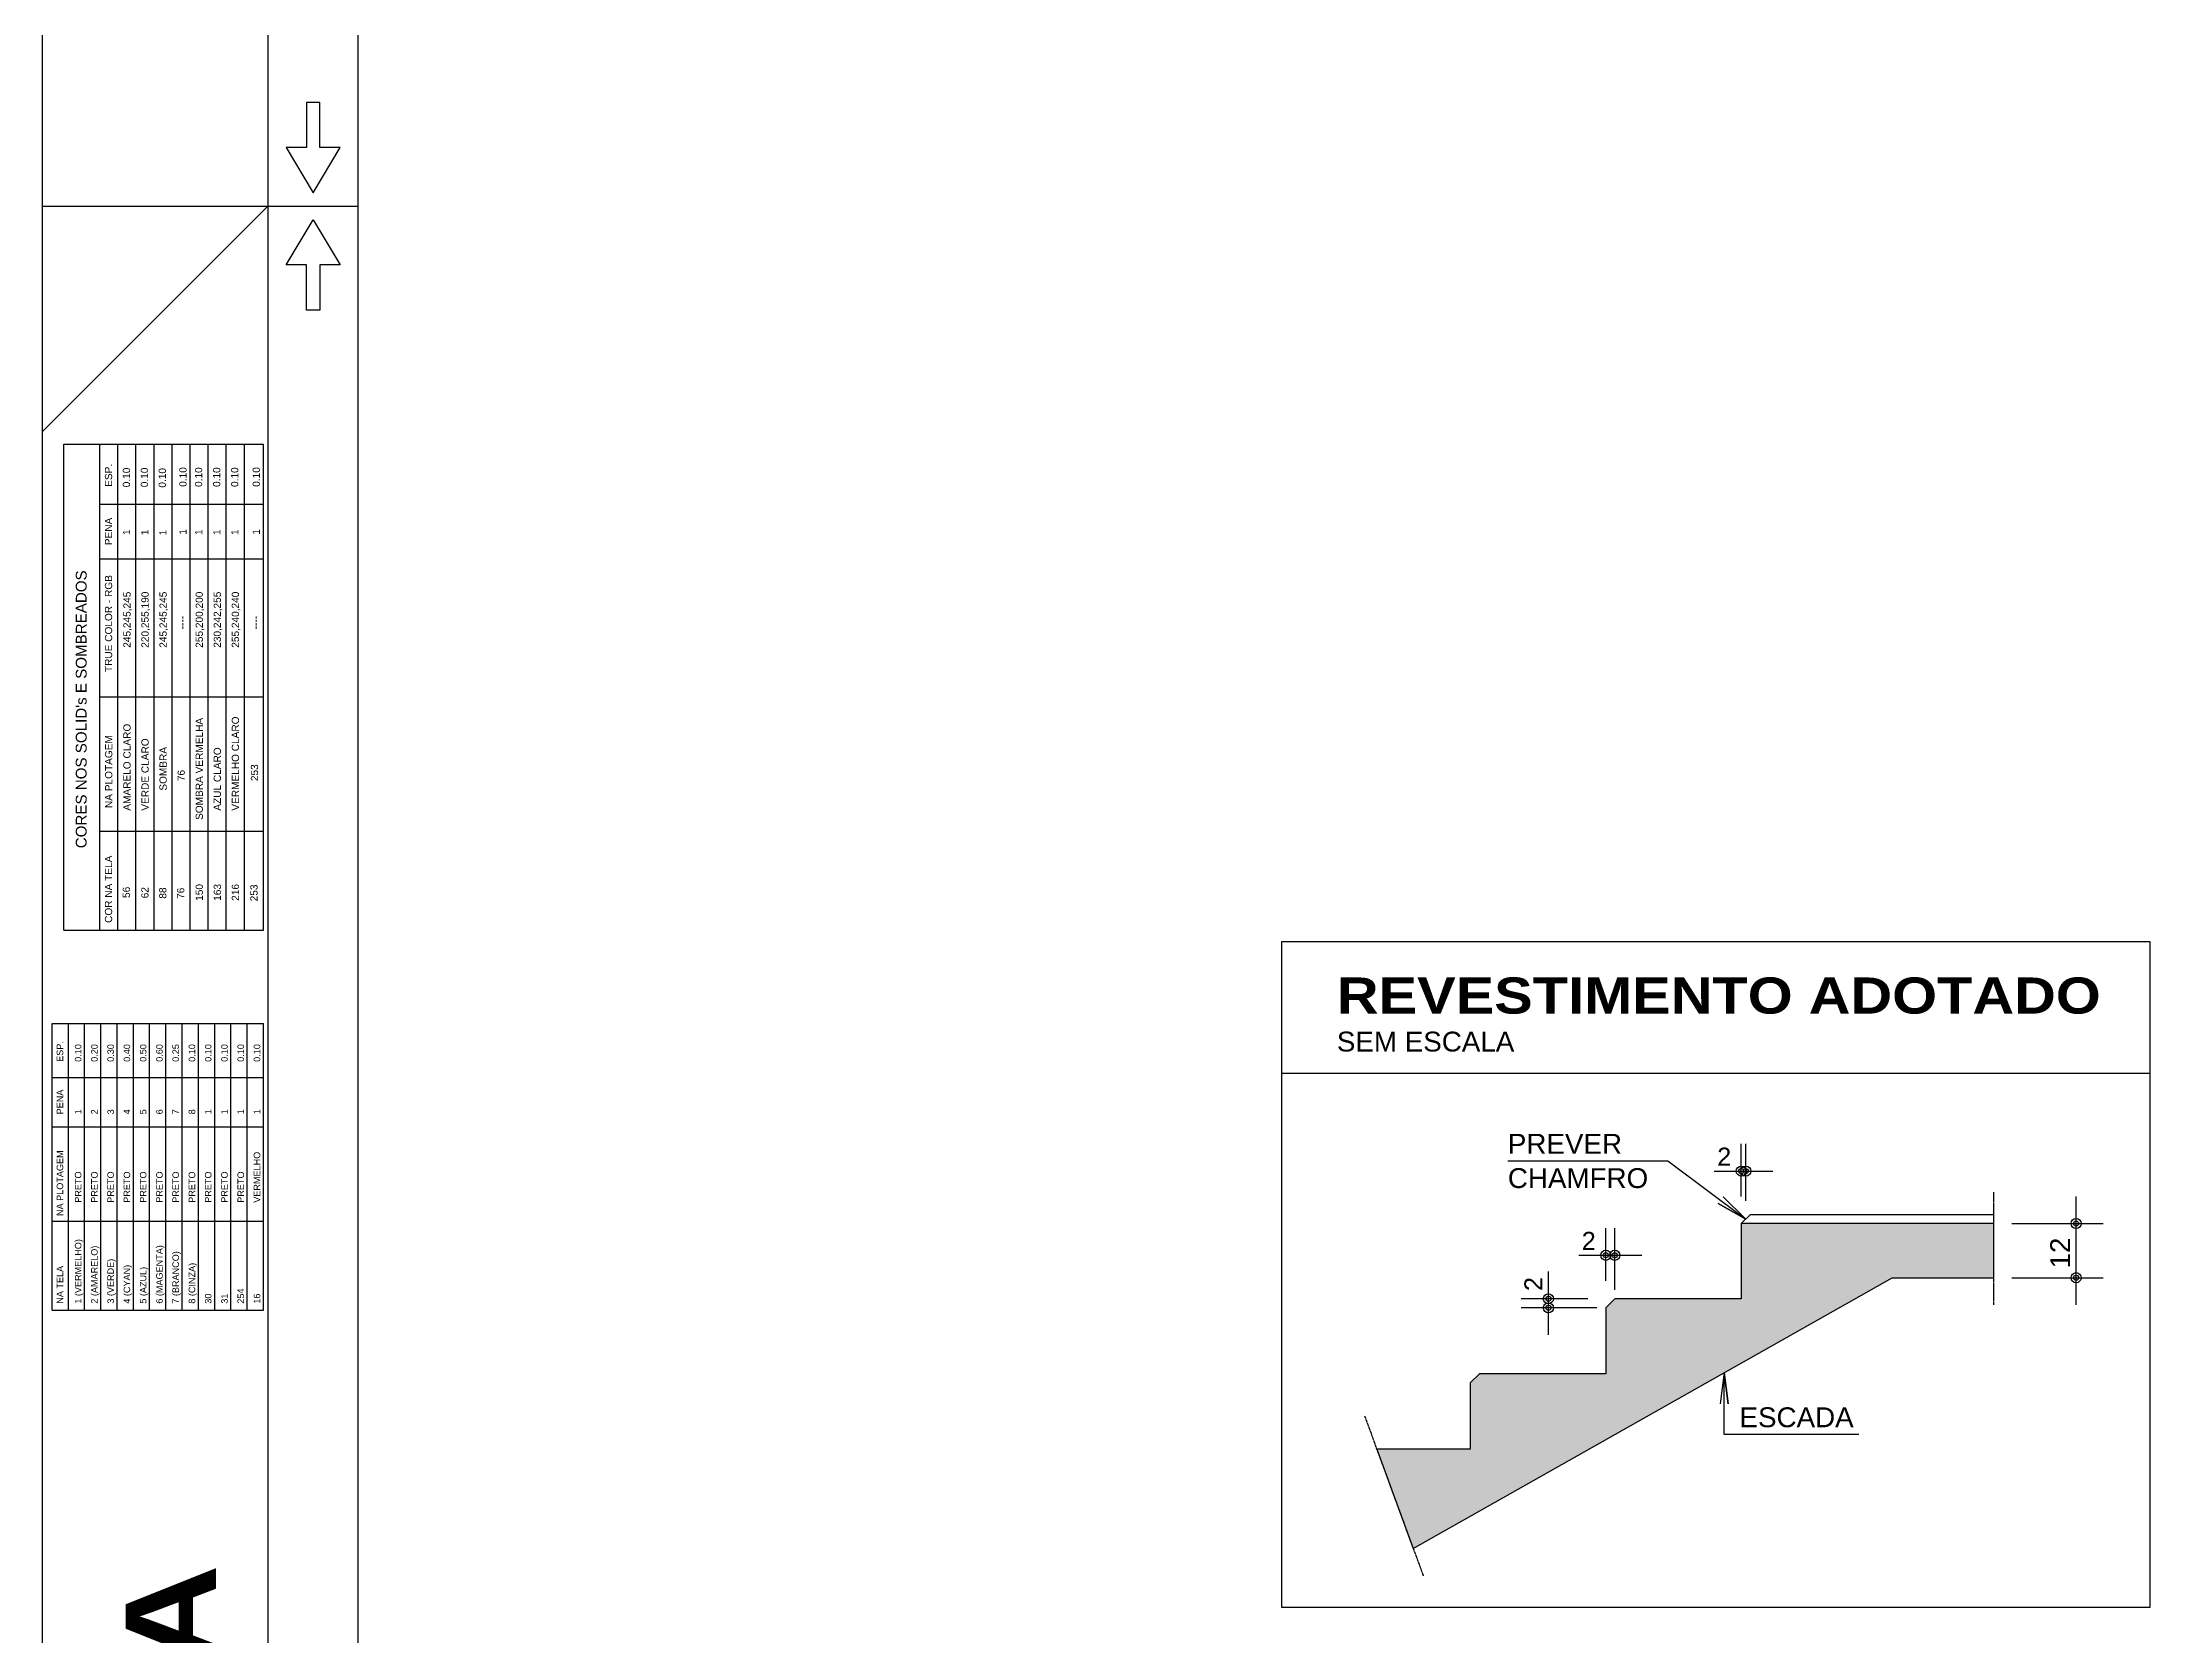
# Model space of a CAD drawing. Extents: x 0 to 7795, y 0 to 4205.
# Drawn here: x 0 to 1167, y 695 to 1577 of the extents above; entities that cross this region are included whole.
import ezdxf

# ---------------------------------------------------------------- set-up
doc = ezdxf.new("R2010")
doc.units = 0
doc.header["$MEASUREMENT"] = 0
doc.linetypes.add('ESTILO_TQS_0007', pattern=[2.1, 1.5, -0.2, 0.2, -0.2])
for name, color, linetype in [('MTH-179', 1, 'CONTINUOUS'), ('MTH-230', 1, 'CONTINUOUS'), ('MTH-COTAS7', 31, 'CONTINUOUS'), ('MTH-EIXO-215', 1, 'CONTINUOUS'), ('MTH-EIXO-217', 8, 'CONTINUOUS'), ('MTH-LINHA-CORTE', 5, 'CONTINUOUS'), ('MTH-MARGEM', 5, 'CONTINUOUS'), ('MTH-SIMB_COTA', 3, 'CONTINUOUS'), ('MTH-SOMBRA21', 150, 'CONTINUOUS'), ('MTH-TXT-NEGRITO', 5, 'CONTINUOUS'), ('MTH-TXT-NOTAS', 3, 'CONTINUOUS'), ('MTH-TXT2', 5, 'CONTINUOUS')]:
    doc.layers.add(name, color=color, linetype=linetype)
doc.styles.add('TQS_ARIAL', font='arial.ttf')
doc.styles.add('TQS_ARIAL_BLACK', font='ariblk.ttf')

msp = doc.modelspace()

# ---------------------------------------------------------------- linework, layer by layer
at = {"layer": 'MTH-179', "linetype": 'Continuous'}
for p, q in [((0.004008, 4204.998269), (0.004008, -0.002219)), ((125.004016, 4204.998269), (125.004016, -0.002219)), ((0.004008, 1486.247781), (175.004008, 1486.247781)), ((0.004008, 1361.247773), (125.004016, 1486.247781))]:
    msp.add_line(p, q, dxfattribs=at)
for points in [[(150.004008, 1493.747781), (165.004008, 1518.747781), (153.754008, 1518.747781), (153.754008, 1543.747781), (146.254008, 1543.747781), (146.254008, 1518.747781), (135.004008, 1518.747781), (150.004008, 1493.747781)], [(150.004008, 1478.747781), (165.004008, 1453.747781), (153.754008, 1453.747781), (153.754008, 1428.747781), (146.254008, 1428.747781), (146.254008, 1453.747781), (135.004008, 1453.747781), (150.004008, 1478.747781)]]:
    msp.add_lwpolyline(points, dxfattribs=at)
at = {"layer": 'MTH-230', "linetype": 'Continuous'}
for p, q in [((11.921426, 1354.504695), (122.504012, 1354.504695)), ((31.921426, 1321.235799), (122.504012, 1321.235799)), ((31.921426, 1290.931238), (122.504012, 1290.931238)), ((31.921426, 1214.636428), (122.504012, 1214.636428)), ((31.921426, 1140.144072), (122.504012, 1140.144072)), ((11.921426, 1085.405048), (122.504012, 1085.405048)), ((5.504012, 1033.731676), (122.504012, 1033.731676)), ((5.504012, 1003.789669), (122.504012, 1003.789669)), ((5.504012, 976.515565), (122.504012, 976.515565)), ((5.504012, 924.216767), (122.504012, 924.216767)), ((5.504012, 874.951645), (122.504012, 874.951645))]:
    msp.add_line(p, q, dxfattribs=at)
for points in [[(11.921426, 1085.405048), (11.921426, 1354.504695)], [(31.921426, 1085.405048), (31.921426, 1354.504695)], [(41.921426, 1085.405048), (41.921426, 1354.504695)], [(51.921426, 1085.405048), (51.921426, 1354.504695)], [(61.921426, 1085.405048), (61.921426, 1354.504695)], [(71.921426, 1085.405048), (71.921426, 1354.504695)], [(81.921426, 1085.405048), (81.921426, 1354.504695)], [(91.921426, 1085.405048), (91.921426, 1354.504695)], [(101.921426, 1085.405048), (101.921426, 1354.504695)], [(111.921426, 1085.405048), (111.921426, 1354.504695)], [(122.504012, 1085.405048), (122.504012, 1354.504695)], [(5.504012, 874.951645), (5.504012, 1033.731676)], [(14.504012, 874.951645), (14.504012, 1033.731676)], [(23.504012, 874.951645), (23.504012, 1033.731676)], [(32.504012, 874.951645), (32.504012, 1033.731676)], [(41.504012, 874.951645), (41.504012, 1033.731676)], [(50.504012, 874.951645), (50.504012, 1033.731676)], [(59.504012, 874.951645), (59.504012, 1033.731676)], [(68.504012, 874.951645), (68.504012, 1033.731676)], [(77.504012, 874.951645), (77.504012, 1033.731676)], [(86.504012, 874.951645), (86.504012, 1033.731676)], [(95.504012, 874.951645), (95.504012, 1033.731676)], [(104.504012, 874.951645), (104.504012, 1033.731676)], [(113.504012, 874.951645), (113.504012, 1033.731676)], [(122.504012, 874.951645), (122.504012, 1033.731676)]]:
    msp.add_lwpolyline(points, dxfattribs=at)
at = {"layer": 'MTH-COTAS7', "linetype": 'Continuous'}
for p, q in [((940.534676, 937.933327), (940.534676, 966.983045)), ((943.034676, 935.433327), (943.034676, 966.983045)), ((925.534676, 951.983045), (958.034676, 951.983045)), ((1125.837686, 877.933327), (1125.837686, 937.933327)), ((1090.255409, 922.933327), (1140.837686, 922.933327)), ((865.534676, 891.283327), (865.534676, 920.333045)), ((870.534676, 886.283327), (870.534676, 920.333045)), ((850.534676, 905.333045), (885.534676, 905.333045)), ((833.734297, 861.283327), (833.734297, 896.283327)), ((1090.255409, 892.933327), (1140.837686, 892.933327)), ((855.534676, 881.283327), (818.734297, 881.283327)), ((860.534676, 876.283327), (818.734297, 876.283327))]:
    msp.add_line(p, q, dxfattribs=at)
for points in [[(811.333593, 957.586253), (899.942635, 957.586253), (943.034676, 925.433327), (927.762757, 933.978412), (943.034676, 925.433327), (930.494766, 937.639909)], [(1005.537372, 806.145862), (931.044776, 806.145862), (931.044776, 840.391997), (933.328984, 823.041712), (931.044776, 840.391997), (928.760568, 823.041712)]]:
    msp.add_lwpolyline(points, dxfattribs=at)
for centre, radius in [((1125.837686, 922.933327), 2.8), ((1125.837686, 922.933327), 1.4), ((1125.837686, 892.933327), 2.8), ((1125.837686, 892.933327), 1.4)]:
    msp.add_circle(centre, radius, dxfattribs=at)
at = {"layer": 'MTH-EIXO-215', "linetype": 'Continuous'}
for p, q in [((940.534676, 922.933327), (945.534676, 927.933327)), ((945.534676, 927.933327), (1080.255409, 927.933327))]:
    msp.add_line(p, q, dxfattribs=at)
at = {"layer": 'MTH-EIXO-217', "linetype": 'ESTILO_TQS_0007'}
for p, q in [((1080.255409, 877.973406), (1080.255409, 940.47461)), ((731.978638, 816.481434), (764.479667, 727.860618))]:
    msp.add_line(p, q, dxfattribs=at)
at = {"layer": 'MTH-LINHA-CORTE', "linetype": 'Continuous'}
msp.add_line((686.170492, 1006.175827), (1166.673655, 1006.175827), dxfattribs=at)
msp.add_lwpolyline([(758.909476, 743.0489), (1023.953327, 892.933327), (1080.255409, 892.933327), (1080.255409, 922.933327), (940.534676, 922.933327), (940.534676, 881.283327), (870.534676, 881.283327), (865.534676, 876.283327), (865.534676, 839.633327), (795.534676, 839.633327), (790.534676, 834.633327), (790.534676, 797.983327), (738.762682, 797.983327), (758.909476, 743.0489)], dxfattribs=at)
at = {"layer": 'MTH-MARGEM', "linetype": 'Continuous'}
msp.add_line((175.004008, 49.997735), (175.004008, 4154.998269), dxfattribs=at)
at = {"layer": 'MTH-SIMB_COTA', "linetype": 'Continuous'}
for centre, radius in [((940.534676, 951.983045), 2.8), ((940.534676, 951.983045), 1.4), ((943.034676, 951.983045), 2.8), ((943.034676, 951.983045), 1.4), ((865.534676, 905.333045), 2.8), ((865.534676, 905.333045), 1.4), ((870.534676, 905.333045), 2.8), ((870.534676, 905.333045), 1.4), ((833.734297, 881.283327), 2.8), ((833.734297, 876.283327), 2.8), ((833.734297, 881.283327), 1.4), ((833.734297, 876.283327), 1.4)]:
    msp.add_circle(centre, radius, dxfattribs=at)
at = {"layer": 'MTH-SOMBRA21', "linetype": 'Continuous'}
for points in [[(1023.953327, 892.933327), (1080.255409, 922.933327), (940.534676, 922.933327)], [(1023.953327, 892.933327), (940.534676, 922.933327), (940.534676, 881.283327)], [(1023.953327, 892.933327), (1080.255409, 892.933327), (1080.255409, 922.933327)], [(790.534676, 797.983327), (758.909476, 743.0489), (1023.953327, 892.933327)], [(790.534676, 797.983327), (1023.953327, 892.933327), (865.534676, 839.633327)], [(1023.953327, 892.933327), (940.534676, 881.283327), (865.534676, 839.633327)], [(865.534676, 876.283327), (865.534676, 839.633327), (940.534676, 881.283327)], [(865.534676, 876.283327), (940.534676, 881.283327), (870.534676, 881.283327)], [(790.534676, 797.983327), (865.534676, 839.633327), (795.534676, 839.633327)], [(790.534676, 797.983327), (795.534676, 839.633327), (790.534676, 834.633327)], [(790.534676, 797.983327), (738.762682, 797.983327), (758.909476, 743.0489)]]:
    msp.add_solid(points, dxfattribs=at)
at = {"layer": 'MTH-TXT2', "linetype": 'Continuous'}
msp.add_lwpolyline([(686.170492, 1079.012441), (1166.673655, 1079.012441), (1166.673655, 710.387966), (686.170492, 710.387966), (686.170492, 1079.012441)], dxfattribs=at)

# ---------------------------------------------------------------- texts
at = {"layer": 'MTH-230', "linetype": 'Continuous', "style": 'TQS_ARIAL'}
for s, height, p in [('ESP.', 4, (38.741281, 1330.880898)), ('0.10', 4, (48.622286, 1330.618668)), ('0.10', 4, (58.582554, 1330.642507)), ('0.10', 4, (68.503091, 1330.404117)), ('0.10', 4, (79.933432, 1330.880898)), ('0.10', 4, (88.587322, 1330.784747)), ('0.10', 4, (98.587322, 1330.784747)), ('0.10', 4, (108.587322, 1330.784747)), ('0.10', 4, (120.516018, 1330.880898)), ('PENA', 4, (38.741281, 1298.566256)), ('1', 4, (48.709696, 1304.215065)), ('1', 4, (58.820945, 1304.072031)), ('1', 4, (68.820945, 1303.992567)), ('1', 4, (79.933432, 1304.389884)), ('1', 4, (88.683473, 1304.197583)), ('1', 4, (98.683473, 1304.197583)), ('1', 4, (108.683473, 1304.197583)), ('1', 4, (120.516018, 1304.389884)), ("CORES NOS SOLID's E SOMBREADOS", 6, (24.615345, 1130.730233)), ('TRUE COLOR - RGB', 4, (38.741281, 1228.296927)), ('245,245,245', 4, (48.954758, 1241.751361)), ('220,255,190', 4, (58.954758, 1241.751361)), ('245,245,245', 4, (68.954758, 1241.751361)), ('255,200,200', 4, (88.954758, 1241.751361)), ('230,242,255', 4, (98.954758, 1241.751361)), ('255,240,240', 4, (108.954758, 1241.751361)), ('----', 4, (79.422422, 1251.964422)), ('----', 4, (120.005008, 1251.964422)), ('SOMBRA VERMELHA', 4, (88.954758, 1146.417091)), ('VERMELHO CLARO', 4, (108.954758, 1151.534501)), ('NA PLOTAGEM', 4, (38.833276, 1153.006246)), ('AMARELO CLARO', 4, (48.954758, 1151.534501)), ('VERDE CLARO', 4, (58.954758, 1151.534501)), ('SOMBRA', 4, (68.954758, 1162.615229)), ('AZUL CLARO', 4, (98.954758, 1151.534501)), ('76', 4, (78.954758, 1167.900761)), ('253', 4, (119.537344, 1167.900761)), ('COR NA TELA', 4, (38.741281, 1089.405048)), ('56', 4, (48.587322, 1103.198238)), ('62', 4, (58.875774, 1103.005936)), ('88', 4, (68.779624, 1102.813635)), ('76', 4, (78.653666, 1102.669575)), ('150', 4, (88.971925, 1101.61746)), ('163', 4, (98.971925, 1101.61746)), ('216', 4, (108.971925, 1101.61746)), ('253', 4, (119.236252, 1101.330354)), ('ESP.', 3.6, (11.641881, 1012.470258)), ('0.10', 3.6, (21.714818, 1012.470258)), ('0.20', 3.6, (30.714818, 1012.470258)), ('0.30', 3.6, (39.714818, 1012.470258)), ('0.40', 3.6, (48.714818, 1012.470258)), ('0.50', 3.6, (57.714818, 1012.470258)), ('0.60', 3.6, (66.714818, 1012.470258)), ('0.25', 3.6, (75.714818, 1012.470258)), ('0.10', 3.6, (84.714818, 1012.470258)), ('0.10', 3.6, (93.714818, 1012.470258)), ('0.10', 3.6, (102.714818, 1012.470258)), ('0.10', 3.6, (111.714818, 1012.470258)), ('0.10', 3.6, (120.714818, 1012.470258)), ('PENA', 3.6, (11.641881, 983.387081)), ('1', 3.6, (21.714818, 983.387081)), ('2', 3.6, (30.714818, 983.387081)), ('3', 3.6, (39.714818, 983.387081)), ('4', 3.6, (48.714818, 983.387081)), ('5', 3.6, (57.714818, 983.387081)), ('6', 3.6, (66.714818, 983.387081)), ('7', 3.6, (75.714818, 983.387081)), ('8', 3.6, (84.714818, 983.387081)), ('1', 3.6, (93.714818, 983.387081)), ('1', 3.6, (102.714818, 983.387081)), ('1', 3.6, (111.714818, 983.387081)), ('1', 3.6, (120.714818, 983.387081)), ('NA PLOTAGEM', 3.6, (11.641881, 927.109086)), ('VERMELHO', 3.6, (120.714818, 934.452568)), ('PRETO', 3.6, (21.714818, 934.452568)), ('PRETO', 3.6, (30.714818, 934.452568)), ('PRETO', 3.6, (39.714818, 934.452568)), ('PRETO', 3.6, (48.714818, 934.452568)), ('PRETO', 3.6, (57.714818, 934.452568)), ('PRETO', 3.6, (66.714818, 934.452568)), ('PRETO', 3.6, (75.714818, 934.452568)), ('PRETO', 3.6, (84.714818, 934.452568)), ('PRETO', 3.6, (93.714818, 934.452568)), ('PRETO', 3.6, (102.714818, 934.452568)), ('PRETO', 3.6, (111.714818, 934.452568)), ('1 (VERMELHO)', 3.6, (21.714818, 878.551645)), ('2 (AMARELO)', 3.6, (30.714818, 878.551645)), ('6 (MAGENTA)', 3.6, (66.714818, 878.551645)), ('NA TELA', 3.6, (11.641881, 878.551645)), ('3 (VERDE)', 3.6, (39.714818, 878.551645)), ('4 (CYAN)', 3.6, (48.714818, 878.551645)), ('5 (AZUL)', 3.6, (57.714818, 878.551645)), ('7 (BRANCO)', 3.6, (75.714818, 878.551645)), ('8 (CINZA)', 3.6, (84.714818, 878.551645)), ('254', 3.6, (111.714818, 878.551645)), ('30', 3.6, (93.714818, 878.551645)), ('31', 3.6, (102.714818, 878.551645)), ('16', 3.6, (120.714818, 878.551645))]:
    msp.add_text(s, height=height, rotation=90, dxfattribs=at).set_placement(p)
at = {"layer": 'MTH-COTAS7', "linetype": 'Continuous', "style": 'TQS_ARIAL'}
for p in [(927.201346, 954.983045), (852.201346, 908.333045)]:
    msp.add_text('2', height=10, dxfattribs=at).set_placement(p)
for s, height, p in [('12', 11, (1122.537686, 898.033327)), ('2', 10, (830.45501, 885.57226))]:
    msp.add_text(s, height=height, rotation=90, dxfattribs=at).set_placement(p)
at = {"layer": 'MTH-TXT-NEGRITO', "linetype": 'Continuous', "style": 'TQS_ARIAL_BLACK'}
msp.add_text('REVESTIMENTO ADOTADO', height=20, dxfattribs=at).set_placement((716.673655, 1039.18062))
msp.add_text('ESTRUTURA', height=50, rotation=90, dxfattribs=at).set_placement((96.276455, 241.27022))
at = {"layer": 'MTH-TXT-NOTAS', "linetype": 'Continuous', "style": 'TQS_ARIAL'}
for s, p in [('SEM ESCALA', (716.673655, 1018.18062)), ('PREVER', (811.320081, 961.586253)), ('CHAMFRO', (811.320081, 942.586253)), ('ESCADA', (939.537372, 810.145862))]:
    msp.add_text(s, height=11, dxfattribs=at).set_placement(p)

doc.saveas('drawing.dxf')
